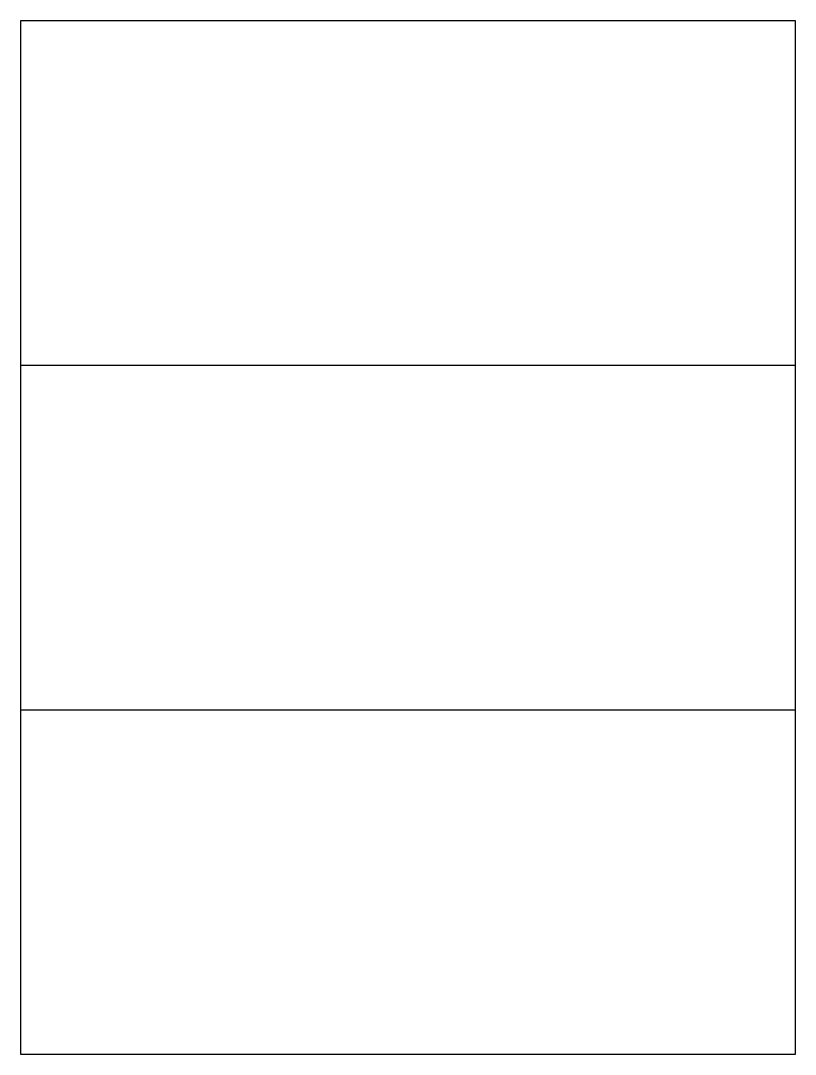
# Model space of a CAD drawing. Header units: metres. Extents: x 0 to 900, y 0 to 1200.
import ezdxf

# ---------------------------------------------------------------- set-up
doc = ezdxf.new("R2010")
doc.units = ezdxf.units.M

# ---------------------------------------------------------------- blocks, each defined once
blk = doc.blocks.new('PRECISION_ERROR_SHELF')
for p, q in [((0, 800), (900, 800)), ((0, 400), (900, 400))]:
    blk.add_line(p, q)
blk.add_lwpolyline([(0, 0), (900, 0), (900, 1200), (0, 1200)], close=True)

msp = doc.modelspace()

# ---------------------------------------------------------------- block references
msp.add_blockref('PRECISION_ERROR_SHELF', (0, 0))

doc.saveas('drawing.dxf')
